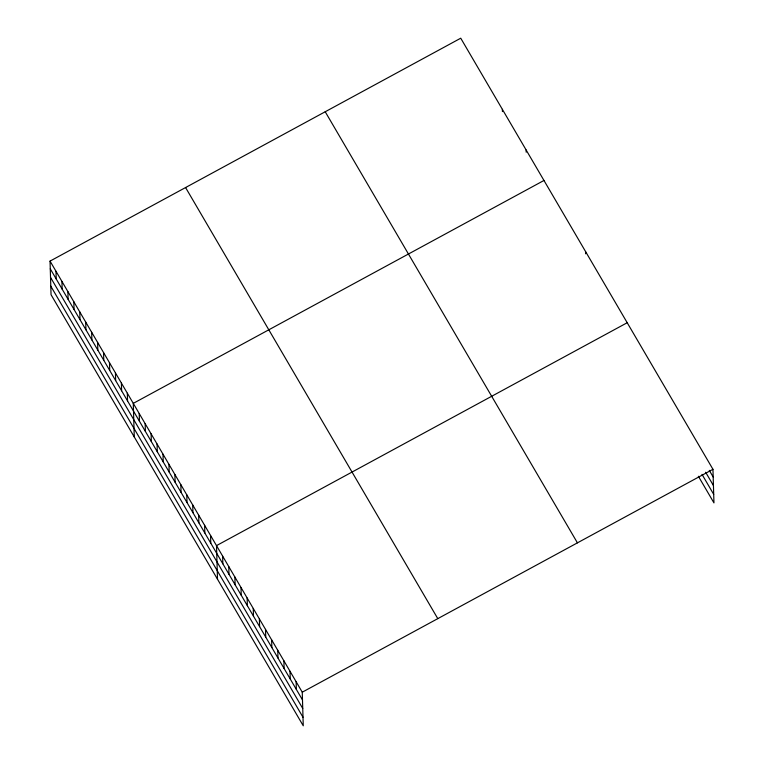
<?xml version="1.0" encoding="UTF-8"?>
<svg xmlns="http://www.w3.org/2000/svg" width="764" height="764" viewBox="0 0 764 764"><rect width="100%" height="100%" fill="white"/><g stroke="black" fill="none" stroke-linecap="round" stroke-linejoin="round"><path stroke-width="1.15" d="M50.042 261.107L302.257 692.194L303.26 725.8L51.045 294.703L50.042 261.107L460.74 38.2L712.955 469.297L713.958 502.893L698.363 476.249M543.978 180.457L133.28 403.363L134.273 436.97M627.206 322.723L216.508 545.62L217.501 579.227M302.257 692.194L712.955 469.297M709.288 470.366L713.184 477.022M705.649 472.238L713.442 485.56M702.011 474.377L713.7 494.356M325.216 111.754L577.431 542.851M185.576 187.543L437.791 618.639M50.271 268.832L302.487 699.929M50.529 277.37L302.745 708.467M50.787 286.166L303.002 717.262M585.587 251.595L585.654 253.801M526.138 149.973L526.205 152.189M502.359 109.328L502.425 111.544M296.136 681.727L296.365 689.462M290.005 671.26L290.234 678.986M283.883 660.793L284.113 668.519M277.762 650.317L277.991 658.052M271.631 639.85L271.86 647.576M265.509 629.383L265.738 637.109M259.378 618.907L259.617 626.642M253.256 608.44L253.486 616.176M247.135 597.973L247.364 605.699M241.004 587.506L241.233 595.232M234.882 577.03L235.111 584.766M228.761 566.563L228.99 574.299M222.63 556.096L222.859 563.822M210.558 535.459L210.788 543.194M204.618 525.298L204.847 533.033M198.669 515.137L198.898 522.872M192.729 504.975L192.958 512.711M186.779 494.814L187.008 502.55M180.839 484.653L181.068 492.388M174.889 474.492L175.118 482.227M168.949 464.331L169.178 472.066M162.999 454.169L163.229 461.905M157.059 444.008L157.288 451.744M151.11 433.847L151.339 441.582M145.17 423.686L145.399 431.421M139.22 413.525L139.449 421.26M127.33 393.202L127.559 400.928M121.39 383.041L121.619 390.767M115.44 372.88L115.67 380.606M109.491 362.719L109.72 370.444M103.551 352.557L103.78 360.283M97.601 342.396L97.83 350.122M91.661 332.235L91.89 339.961M85.711 322.074L85.94 329.8M79.771 311.913L80 319.638M73.822 301.751L74.051 309.477M67.881 291.59L68.111 299.316M61.932 281.429L62.161 289.155M55.992 271.268L56.221 278.994"/></g></svg>
